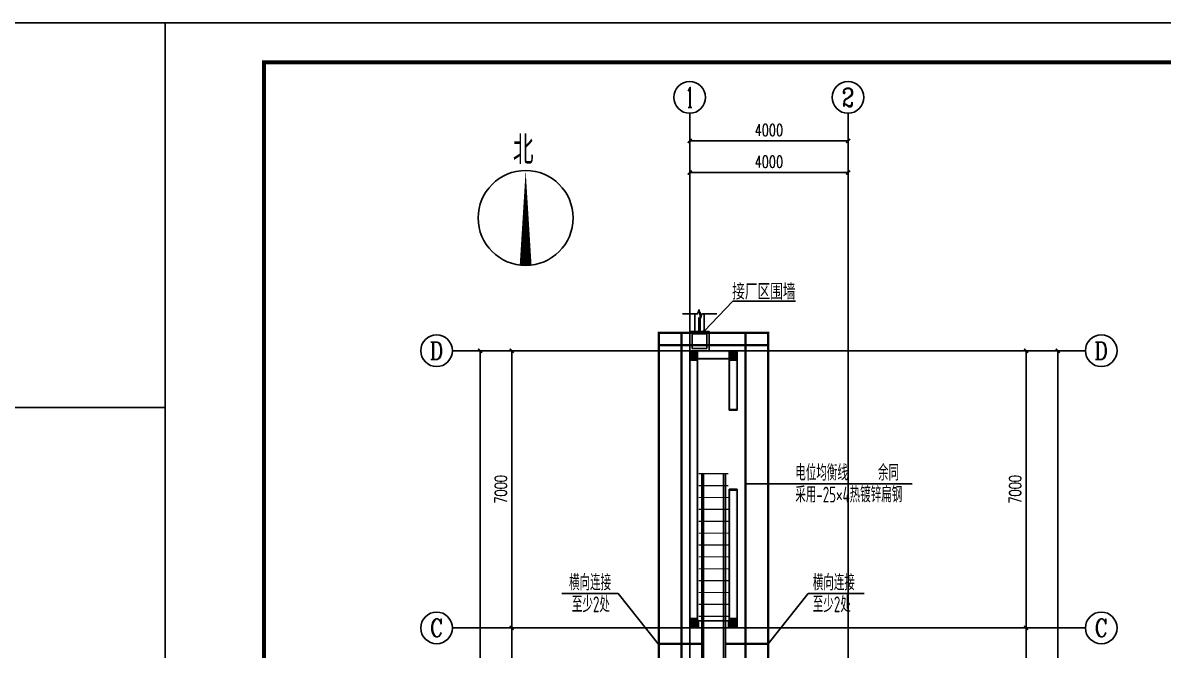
# Model space of a CAD drawing. Extents: x 5600590 to 5949977, y -428435 to -354779.
# Drawn here: x 5868237 to 5897062, y -386696 to -370848 of the extents above; entities that cross this region are included whole.
import ezdxf
from ezdxf.enums import TextEntityAlignment as Align

# ---------------------------------------------------------------- set-up
doc = ezdxf.new("R2010")
doc.units = 0
doc.header["$LTSCALE"] = 1000
doc.header["$MEASUREMENT"] = 0
doc.layers.get('0').update_dxf_attribs({"linetype": 'CONTINUOUS'})
doc.layers.get('Defpoints').update_dxf_attribs({"linetype": 'CONTINUOUS'})
for name, color, linetype in [('AXIS_TEXT', 7, 'CONTINUOUS'), ('PUB_HATCH', 8, 'CONTINUOUS'), ('PUB_TITLE', 4, 'CONTINUOUS'), ('WALL', 2, 'CONTINUOUS'), ('WIRE-接地', 4, 'CONTINUOUS'), ('建筑底图', 251, 'CONTINUOUS'), ('电气', 3, 'CONTINUOUS')]:
    doc.layers.add(name, color=color, linetype=linetype)
doc.styles.add('_HZTXT', font='txt.shx', dxfattribs={"width": 0.8, "bigfont": 'HZTXT.shx'})
doc.styles.add('_TCH_AXIS', font='COMPLEX', dxfattribs={"bigfont": 'GBCBIG'})
doc.styles.add('_TCH_DIM', font='SIMPLEX', dxfattribs={"bigfont": 'GBCBIG'})
doc.styles.add('_TCH_DIM_T3', font='SIMPLEX', dxfattribs={"width": 0.705882, "bigfont": 'GBCBIG'})
doc.styles.add('COMPLEX', font='COMPLEX')
doc.styles.add('SCEI', font='sceie.shx', dxfattribs={"width": 0.75, "bigfont": 'sceic.shx'})
doc.styles.add('TG_LINETYPE', font='SIMPLEX', dxfattribs={"width": 0.8, "height": 3, "bigfont": 'HZTXT'})
doc.linetypes.add('TG_接地', pattern='A,0.75,0,["/",TG_LINETYPE,S=0.05,R=-8.594367,X=-0.1,Y=-0.045],0.65,-0.13,0.13,-0.13', length=2)
doc.dimstyles.new('_TCH_ARCH&&100', dxfattribs={"dimtxt": 297.5, "dimasz": 100, "dimexe": 250, "dimexo": 300, "dimgap": 126.25, "dimtad": 1, "dimdec": 0, "dimzin": 0, "dimdsep": 46, "dimtxsty": '_TCH_DIM_T3', "dimblk": 'ARCHTICK', "dimcen": 0.09, "dimclrt": 7, "dimazin": 2, "dimtfac": 1, "dimtdec": 0, "dimtix": 1, "dimtmove": 2, "dimatfit": 3, "dimfxl": 0, "dimtolj": 1, "dimtzin": 0, "dimarcsym": 0})

# ---------------------------------------------------------------- blocks, each defined once
blk = doc.blocks.new('_AXISO')
blk.add_circle((0, 0), 0.5)
at = {"layer": 'AXIS_TEXT', "style": 'COMPLEX', "width": 1.041667}
blk.add_attdef('A', text='', height=0.56, dxfattribs=at).set_placement((-0.25, -0.28), (0.25, -0.28), align=Align.FIT)
blk = doc.blocks.new('_ArchTick')
at = {"color": 0, "linetype": 'ByBlock', "const_width": 0.4}
blk.add_lwpolyline([(-0.5, -0.5), (0.5, 0.5)], dxfattribs=at)
blk = doc.blocks.new('*D20')
at = {"layer": 'Defpoints', "color": 0, "transparency": 16777216}
for p in [(5889095, -373832), (5885095, -377132), (5889095, -377132)]:
    blk.add_point(p, dxfattribs=at)
at = {"layer": '建筑底图', "color": 0, "lineweight": -2, "transparency": 16777216}
for p, q in [((5885095, -376832), (5885095, -373582)), ((5885095, -373832), (5889095, -373832)), ((5889095, -376832), (5889095, -373582))]:
    blk.add_line(p, q, dxfattribs=at)
at = {"layer": '建筑底图', "color": 0, "lineweight": -2, "transparency": 16777216, "xscale": 100, "yscale": 100, "zscale": 100, "rotation": 180}
blk.add_blockref('_ArchTick', (5885095, -373832), dxfattribs=at)
at = {"layer": '建筑底图', "color": 0, "lineweight": -2, "transparency": 16777216, "xscale": 100, "yscale": 100, "zscale": 100}
blk.add_blockref('_ArchTick', (5889095, -373832), dxfattribs=at)
at = {"layer": '建筑底图', "color": 7, "transparency": 16777216, "insert": (5887095, -373557), "char_height": 297.5, "attachment_point": 5, "style": '_TCH_DIM_T3'}
blk.add_mtext('\\A1;4000', dxfattribs=at)
blk = doc.blocks.new('*D21')
at = {"layer": 'Defpoints', "color": 0, "transparency": 16777216}
for p in [(5889095, -374632), (5885095, -377132), (5889095, -377132)]:
    blk.add_point(p, dxfattribs=at)
at = {"layer": '建筑底图', "color": 0, "lineweight": -2, "transparency": 16777216}
for p, q in [((5885095, -376832), (5885095, -374382)), ((5889095, -376832), (5889095, -374382)), ((5885095, -374632), (5889095, -374632))]:
    blk.add_line(p, q, dxfattribs=at)
at = {"layer": '建筑底图', "color": 0, "lineweight": -2, "transparency": 16777216, "xscale": 100, "yscale": 100, "zscale": 100, "rotation": 180}
blk.add_blockref('_ArchTick', (5885095, -374632), dxfattribs=at)
at = {"layer": '建筑底图', "color": 0, "lineweight": -2, "transparency": 16777216, "xscale": 100, "yscale": 100, "zscale": 100}
blk.add_blockref('_ArchTick', (5889095, -374632), dxfattribs=at)
at = {"layer": '建筑底图', "color": 7, "transparency": 16777216, "insert": (5887095, -374357), "char_height": 297.5, "attachment_point": 5, "style": '_TCH_DIM_T3'}
blk.add_mtext('\\A1;4000', dxfattribs=at)
blk = doc.blocks.new('*D26')
at = {"layer": 'Defpoints', "color": 0, "transparency": 16777216}
for p in [(5879795, -379132), (5883095, -379132), (5883095, -401232)]:
    blk.add_point(p, dxfattribs=at)
at = {"layer": '建筑底图', "color": 0, "lineweight": -2, "transparency": 16777216}
for p, q in [((5882795, -379132), (5879545, -379132)), ((5879795, -401232), (5879795, -379132)), ((5882795, -401232), (5879545, -401232))]:
    blk.add_line(p, q, dxfattribs=at)
at = {"layer": '建筑底图', "color": 0, "lineweight": -2, "transparency": 16777216, "xscale": 100, "yscale": 100, "zscale": 100}
for p, rotation in [((5879795, -379132), 90), ((5879795, -401232), 270)]:
    blk.add_blockref('_ArchTick', p, dxfattribs=dict(at, rotation=rotation))
at = {"layer": '建筑底图', "color": 7, "transparency": 16777216, "insert": (5879520, -390182), "char_height": 297.5, "attachment_point": 5, "rotation": 90, "style": '_TCH_DIM_T3'}
blk.add_mtext('\\A1;22100', dxfattribs=at)
blk = doc.blocks.new('*D28')
at = {"layer": 'Defpoints', "color": 0, "transparency": 16777216}
for p in [(5880595, -386132), (5883095, -386132), (5883095, -395132)]:
    blk.add_point(p, dxfattribs=at)
at = {"layer": '建筑底图', "color": 0, "lineweight": -2, "transparency": 16777216}
for p, q in [((5882795, -386132), (5880345, -386132)), ((5880595, -395132), (5880595, -386132)), ((5882795, -395132), (5880345, -395132))]:
    blk.add_line(p, q, dxfattribs=at)
at = {"layer": '建筑底图', "color": 0, "lineweight": -2, "transparency": 16777216, "xscale": 100, "yscale": 100, "zscale": 100}
for p, rotation in [((5880595, -386132), 90), ((5880595, -395132), 270)]:
    blk.add_blockref('_ArchTick', p, dxfattribs=dict(at, rotation=rotation))
at = {"layer": '建筑底图', "color": 7, "transparency": 16777216, "insert": (5880320, -390632), "char_height": 297.5, "attachment_point": 5, "rotation": 90, "style": '_TCH_DIM_T3'}
blk.add_mtext('\\A1;9000', dxfattribs=at)
blk = doc.blocks.new('*D29')
at = {"layer": 'Defpoints', "color": 0, "transparency": 16777216}
for p in [(5880595, -379132), (5883095, -379132), (5883095, -386132)]:
    blk.add_point(p, dxfattribs=at)
at = {"layer": '建筑底图', "color": 0, "lineweight": -2, "transparency": 16777216}
for p, q in [((5882795, -379132), (5880345, -379132)), ((5880595, -386132), (5880595, -379132)), ((5882795, -386132), (5880345, -386132))]:
    blk.add_line(p, q, dxfattribs=at)
at = {"layer": '建筑底图', "color": 0, "lineweight": -2, "transparency": 16777216, "xscale": 100, "yscale": 100, "zscale": 100}
for p, rotation in [((5880595, -379132), 90), ((5880595, -386132), 270)]:
    blk.add_blockref('_ArchTick', p, dxfattribs=dict(at, rotation=rotation))
at = {"layer": '建筑底图', "color": 7, "transparency": 16777216, "insert": (5880320, -382632), "char_height": 297.5, "attachment_point": 5, "rotation": 90, "style": '_TCH_DIM_T3'}
blk.add_mtext('\\A1;7000', dxfattribs=at)
blk = doc.blocks.new('*D30')
at = {"layer": 'Defpoints', "color": 0, "transparency": 16777216}
for p in [(5891095, -379132), (5894395, -379132), (5891095, -401232)]:
    blk.add_point(p, dxfattribs=at)
at = {"layer": '建筑底图', "color": 0, "lineweight": -2, "transparency": 16777216}
for p, q in [((5891395, -379132), (5894645, -379132)), ((5894395, -401232), (5894395, -379132)), ((5891395, -401232), (5894645, -401232))]:
    blk.add_line(p, q, dxfattribs=at)
at = {"layer": '建筑底图', "color": 0, "lineweight": -2, "transparency": 16777216, "xscale": 100, "yscale": 100, "zscale": 100}
for p, rotation in [((5894395, -379132), 90), ((5894395, -401232), 270)]:
    blk.add_blockref('_ArchTick', p, dxfattribs=dict(at, rotation=rotation))
at = {"layer": '建筑底图', "color": 7, "transparency": 16777216, "insert": (5894120, -390182), "char_height": 297.5, "attachment_point": 5, "rotation": 90, "style": '_TCH_DIM_T3'}
blk.add_mtext('\\A1;22100', dxfattribs=at)
blk = doc.blocks.new('*D33')
at = {"layer": 'Defpoints', "color": 0, "transparency": 16777216}
for p in [(5891095, -386132), (5893595, -386132), (5891095, -395132)]:
    blk.add_point(p, dxfattribs=at)
at = {"layer": '建筑底图', "color": 0, "lineweight": -2, "transparency": 16777216}
for p, q in [((5891395, -386132), (5893845, -386132)), ((5893595, -395132), (5893595, -386132)), ((5891395, -395132), (5893845, -395132))]:
    blk.add_line(p, q, dxfattribs=at)
at = {"layer": '建筑底图', "color": 0, "lineweight": -2, "transparency": 16777216, "xscale": 100, "yscale": 100, "zscale": 100}
for p, rotation in [((5893595, -386132), 90), ((5893595, -395132), 270)]:
    blk.add_blockref('_ArchTick', p, dxfattribs=dict(at, rotation=rotation))
at = {"layer": '建筑底图', "color": 7, "transparency": 16777216, "insert": (5893320, -390632), "char_height": 297.5, "attachment_point": 5, "rotation": 90, "style": '_TCH_DIM_T3'}
blk.add_mtext('\\A1;9000', dxfattribs=at)
blk = doc.blocks.new('*D34')
at = {"layer": 'Defpoints', "color": 0, "transparency": 16777216}
for p in [(5891095, -379132), (5893595, -379132), (5891095, -386132)]:
    blk.add_point(p, dxfattribs=at)
at = {"layer": '建筑底图', "color": 0, "lineweight": -2, "transparency": 16777216}
for p, q in [((5891395, -379132), (5893845, -379132)), ((5893595, -386132), (5893595, -379132)), ((5891395, -386132), (5893845, -386132))]:
    blk.add_line(p, q, dxfattribs=at)
at = {"layer": '建筑底图', "color": 0, "lineweight": -2, "transparency": 16777216, "xscale": 100, "yscale": 100, "zscale": 100}
for p, rotation in [((5893595, -379132), 90), ((5893595, -386132), 270)]:
    blk.add_blockref('_ArchTick', p, dxfattribs=dict(at, rotation=rotation))
at = {"layer": '建筑底图', "color": 7, "transparency": 16777216, "insert": (5893320, -382632), "char_height": 297.5, "attachment_point": 5, "rotation": 90, "style": '_TCH_DIM_T3'}
blk.add_mtext('\\A1;7000', dxfattribs=at)
blk = doc.blocks.new('_FZH')
blk.add_lwpolyline([(-0.5, -0.5), (0.5, -0.5), (0.5, 0.5), (-0.5, 0.5)], close=True)
at = {"layer": 'PUB_HATCH'}
blk.add_solid([(-0.5, -0.5), (0.5, -0.5), (-0.5, 0.5), (0.5, 0.5)], dxfattribs=at)

msp = doc.modelspace()

# ---------------------------------------------------------------- hatches: boundary and pattern name
at = {"layer": '建筑底图'}
for points in [[(5885094.9, -379132.4), (5885094.9, -379372.4), (5885134.9, -379332.4), (5885134.9, -379172.4)], [(5885294.9, -379132.4), (5885094.9, -379132.4), (5885134.9, -379172.4), (5885254.9, -379172.4)], [(5885294.9, -379372.4), (5885294.9, -379132.4), (5885254.9, -379172.4), (5885254.9, -379332.4)], [(5885294.9, -379132.4), (5885294.9, -379172.4), (5886094.9, -379172.4), (5886094.9, -379132.4)], [(5885294.9, -379292.4), (5885294.9, -379332.4), (5886094.9, -379332.4), (5886094.9, -379292.4)], [(5886094.9, -379132.4), (5886094.9, -379372.4), (5886134.9, -379332.4), (5886134.9, -379172.4)], [(5886294.9, -379132.4), (5886094.9, -379132.4), (5886134.9, -379172.4), (5886254.9, -379172.4)], [(5886294.9, -379372.4), (5886294.9, -379132.4), (5886254.9, -379172.4), (5886254.9, -379332.4)], [(5885094.9, -379372.4), (5885294.9, -379372.4), (5885254.9, -379332.4), (5885134.9, -379332.4)], [(5885094.9, -385892.4), (5885134.9, -385892.4), (5885134.9, -379372.4), (5885094.9, -379372.4)], [(5885254.9, -385892.4), (5885294.9, -385892.4), (5885294.9, -379372.4), (5885254.9, -379372.4)], [(5886094.9, -379372.4), (5886294.9, -379372.4), (5886254.9, -379332.4), (5886134.9, -379332.4)], [(5886134.9, -379372.4), (5886094.9, -379372.4), (5886094.9, -380632.4), (5886134.9, -380632.4)], [(5886294.9, -379372.4), (5886254.9, -379372.4), (5886254.9, -380632.4), (5886294.9, -380632.4)], [(5886294.9, -380632.4), (5886294.9, -380592.4), (5886094.9, -380592.4), (5886094.9, -380632.4)], [(5886094.9, -385892.4), (5886134.9, -385892.4), (5886134.9, -382632.1), (5886094.9, -382632.1)], [(5886294.9, -382632.1), (5886094.9, -382632.1), (5886094.9, -382672.1), (5886294.9, -382672.1)], [(5886254.9, -385892.4), (5886294.9, -385892.4), (5886294.9, -382632.1), (5886254.9, -382632.1)], [(5885094.9, -385892.4), (5885094.9, -386132.4), (5885134.9, -386092.4), (5885134.9, -385932.4)], [(5885294.9, -385892.4), (5885094.9, -385892.4), (5885134.9, -385932.4), (5885254.9, -385932.4)], [(5885294.9, -386132.4), (5885294.9, -385892.4), (5885254.9, -385932.4), (5885254.9, -386092.4)], [(5886094.9, -385892.4), (5886094.9, -386132.4), (5886134.9, -386092.4), (5886134.9, -385932.4)], [(5886294.9, -385892.4), (5886094.9, -385892.4), (5886134.9, -385932.4), (5886254.9, -385932.4)], [(5886294.9, -386132.4), (5886294.9, -385892.4), (5886254.9, -385932.4), (5886254.9, -386092.4)], [(5885094.9, -386132.4), (5885294.9, -386132.4), (5885254.9, -386092.4), (5885134.9, -386092.4)], [(5886094.9, -386132.4), (5886294.9, -386132.4), (5886254.9, -386092.4), (5886134.9, -386092.4)]]:
    msp.add_hatch(color=256, dxfattribs=at).paths.add_polyline_path(points)

# ---------------------------------------------------------------- linework, layer by layer
at = {"layer": 'PUB_TITLE', "color": 4}
msp.add_lwpolyline([(5871836.3, -412847.7), (5931236.3, -412847.7), (5931236.3, -370847.7), (5871836.3, -370847.7)], close=True, dxfattribs=at)
at = {"layer": 'PUB_TITLE', "color": 4, "const_width": 100}
msp.add_lwpolyline([(5874336.3, -411847.7), (5930236.3, -411847.7), (5930236.3, -371847.7), (5874336.3, -371847.7)], close=True, dxfattribs=at)
at = {"layer": 'WALL', "color": 1, "ltscale": 10}
msp.add_lwpolyline([(5859104.6, -370847.7), (5871836.3, -370847.7), (5871836.3, -380562.8), (5859104.6, -380562.8)], close=True, dxfattribs=at)
at = {"layer": 'WIRE-接地', "linetype": 'TG_接地', "const_width": 60}
for points in [[(5885057.7, -394955.9), (5884313.1, -394955.9), (5884313.1, -378677.3), (5887076.2, -378677.3), (5887076.2, -394955.9)], [(5884887, -394955.9), (5884887, -378677.3)], [(5886502.3, -394955.9), (5886502.3, -378677.3)], [(5884313.1, -378992.4), (5887076.2, -378992.4)], [(5885396.5, -386533.8), (5884313.1, -386533.8)], [(5885996.5, -386533.8), (5887076.2, -386533.8)]]:
    msp.add_lwpolyline(points, dxfattribs=at)
at = {"layer": '建筑底图'}
for p, q in [((5885094.9, -377132.4), (5885094.9, -373132.4)), ((5889094.9, -377132.4), (5889094.9, -373132.4)), ((5885094.9, -377132.4), (5885094.9, -403132.4)), ((5889094.9, -377132.4), (5889094.9, -403132.4)), ((5885459.9, -378641, -2.2), (5886186.5, -377878.4, -2.2)), ((5886186.5, -377878.4, -2.2), (5887768.6, -377878.4, -2.2)), ((5885354.9, -378642.4), (5885354.9, -378160.2)), ((5885219.9, -378642.4), (5885219.9, -378201.9)), ((5885324.9, -378642.4), (5885324.9, -378295.3)), ((5885459.9, -378642.4), (5885459.9, -378201.9)), ((5883094.9, -379132.4), (5879094.9, -379132.4)), ((5883094.9, -379132.4), (5891094.9, -379132.4)), ((5886094.9, -379132.4), (5885294.9, -379132.4)), ((5891094.9, -379132.4), (5895094.9, -379132.4)), ((5885094.9, -379372.4), (5885094.9, -385892.4)), ((5886094.9, -379332.4), (5885294.9, -379332.4)), ((5885294.9, -379372.4), (5885294.9, -385892.4)), ((5886094.9, -379372.4), (5886094.9, -380632.4)), ((5886294.9, -379372.4), (5886294.9, -380632.4)), ((5886294.9, -380632.4), (5886094.9, -380632.4)), ((5885446.5, -392532.4), (5885446.5, -382239.4)), ((5885946.5, -392532.4), (5885946.5, -382239.4)), ((5885996.5, -392532.4), (5885996.5, -382239.4)), ((5886094.9, -382632.1), (5886094.9, -385892.4)), ((5886294.9, -382632.1), (5886094.9, -382632.1)), ((5886294.9, -382632.1), (5886294.9, -385892.4)), ((5883094.9, -386132.4), (5879094.9, -386132.4)), ((5883094.9, -386132.4), (5891094.9, -386132.4)), ((5891094.9, -386132.4), (5895094.9, -386132.4))]:
    msp.add_line(p, q, dxfattribs=at)
msp.add_lwpolyline([(5880947, -376976.9, 300, 0, 0), (5880947, -374576.9, 0, 0, 0)], format="xyseb", dxfattribs=at)
at = {"layer": '建筑底图', "elevation": -2.2}
msp.add_lwpolyline([(5885781.3, -378201.9), (5885404.3, -378201.9), (5885366.1, -378306.9), (5885329.1, -378096.9), (5885291.8, -378201.9), (5884914.8, -378201.9)], dxfattribs=at)
at = {"layer": '建筑底图'}
for points in [[(5885584.9, -379132.4), (5885584.9, -378642.4), (5885094.9, -378642.4), (5885094.9, -379132.4)], [(5885524.9, -379072.4), (5885524.9, -378702.4), (5885154.9, -378702.4), (5885154.9, -379072.4)], [(5885319, -386132.4), (5885319, -385955.3), (5886070.9, -385955.3), (5886070.9, -386132.4)]]:
    msp.add_lwpolyline(points, close=True, dxfattribs=at)
at = {"layer": '建筑底图', "const_width": 40, "elevation": -2.2}
msp.add_lwpolyline([(5885440.2, -378644.4, 1), (5885479.6, -378637.6, 1)], format="xyb", close=True, dxfattribs=at)
at = {"layer": '建筑底图', "const_width": 30}
for points in [[(5885321.5, -382239.4), (5886071.5, -382239.4)], [(5885321.5, -382539.4), (5886071.5, -382539.4)], [(5885321.5, -382839.4), (5886071.5, -382839.4)], [(5885321.5, -383139.4), (5886071.5, -383139.4)], [(5885321.5, -383439.4), (5886071.5, -383439.4)], [(5885321.5, -383739.4), (5886071.5, -383739.4)], [(5885321.5, -384039.4), (5886071.5, -384039.4)], [(5885321.5, -384339.4), (5886071.5, -384339.4)], [(5885321.5, -384639.4), (5886071.5, -384639.4)], [(5885321.5, -384939.4), (5886071.5, -384939.4)], [(5885321.5, -385239.4), (5886071.5, -385239.4)], [(5885321.5, -385539.4), (5886071.5, -385539.4)], [(5885321.5, -385839.4), (5886071.5, -385839.4)]]:
    msp.add_lwpolyline(points, dxfattribs=at)
at = {"layer": '建筑底图'}
msp.add_lwpolyline([(5885396.5, -382239.4), (5885396.5, -392532.4)], dxfattribs=at)
msp.add_circle((5880947, -375776.9), 1200, dxfattribs=at)
at = {"layer": '电气', "color": 6, "linetype": 'Continuous'}
for p, q in [((5886502.3, -382490.9), (5890713.8, -382490.9)), ((5883286, -385264.6), (5881864.3, -385264.6)), ((5884293.6, -386533.8), (5883286, -385264.6)), ((5887076.2, -386533.8), (5888083.9, -385264.6)), ((5888083.9, -385264.6), (5889505.5, -385264.6))]:
    msp.add_line(p, q, dxfattribs=at)

# ---------------------------------------------------------------- block references
at = {"layer": '建筑底图'}
ref = msp.add_blockref('_AXISO', (5885094.9, -372732.4), dxfattribs=dict(at, xscale=800, yscale=800, zscale=800))
ref.add_attrib('A', '1', dxfattribs={"layer": 'AXIS_TEXT', "color": 0, "height": 514.7, "style": '_TCH_AXIS'}).set_placement((5884984.6, -372989.7), (5885205.2, -372989.7), align=Align.FIT)
ref = msp.add_blockref('_AXISO', (5889094.9, -372732.4), dxfattribs=dict(at, xscale=800, yscale=800, zscale=800))
ref.add_attrib('A', '2', dxfattribs={"layer": 'AXIS_TEXT', "color": 0, "height": 465.9, "style": '_TCH_AXIS'}).set_placement((5888939.6, -372965.3), (5889250.2, -372965.3), align=Align.FIT)
ref = msp.add_blockref('_AXISO', (5878694.9, -379132.4), dxfattribs=dict(at, xscale=800, yscale=800, zscale=800))
ref.add_attrib('A', 'D', dxfattribs={"layer": 'AXIS_TEXT', "color": 0, "height": 435.3, "style": '_TCH_AXIS'}).set_placement((5878518.8, -379350), (5878871.1, -379350), align=Align.FIT)
ref = msp.add_blockref('_AXISO', (5895494.9, -379132.4), dxfattribs=dict(at, xscale=800, yscale=800, zscale=800))
ref.add_attrib('A', 'D', dxfattribs={"layer": 'AXIS_TEXT', "color": 0, "height": 435.3, "style": '_TCH_AXIS'}).set_placement((5895318.8, -379350), (5895671.1, -379350), align=Align.FIT)
at = {"layer": '建筑底图', "rotation": 270}
for p, xscale, yscale, zscale in [((5885194.9, -379252.4), 239.999999793712, 199.9999999925494, 199.9999999925494), ((5886194.9, -379252.4), 240, 200.0000000037253, 200.0000000037253), ((5885194.9, -386012.4), 240, 200, 200), ((5886194.9, -386012.4), 239.9999998728745, 200.0000000018626, 200.0000000018626)]:
    msp.add_blockref('_FZH', p, dxfattribs=dict(at, xscale=xscale, yscale=yscale, zscale=zscale))
at = {"layer": '建筑底图'}
ref = msp.add_blockref('_AXISO', (5878694.9, -386132.4), dxfattribs=dict(at, xscale=800, yscale=800, zscale=800))
ref.add_attrib('A', 'C', dxfattribs={"layer": 'AXIS_TEXT', "color": 0, "height": 455.7, "style": '_TCH_AXIS'}).set_placement((5878532.2, -386360.2), (5878857.7, -386360.2), align=Align.FIT)
ref = msp.add_blockref('_AXISO', (5895494.9, -386132.4), dxfattribs=dict(at, xscale=800, yscale=800, zscale=800))
ref.add_attrib('A', 'C', dxfattribs={"layer": 'AXIS_TEXT', "color": 0, "height": 455.7, "style": '_TCH_AXIS'}).set_placement((5895332.2, -386360.2), (5895657.7, -386360.2), align=Align.FIT)

# ---------------------------------------------------------------- texts
at = {"layer": '建筑底图', "style": '_TCH_DIM'}
msp.add_text('北', height=723.4, dxfattribs=at).set_placement((5880625.7, -374423.1))
at = {"layer": '建筑底图', "style": '_HZTXT', "width": 0.8}
msp.add_text('接厂区围墙', height=400, dxfattribs=at).set_placement((5886168.9, -377840, -2.2))
at = {"layer": '电气', "color": 6, "linetype": 'Continuous', "style": 'SCEI', "width": 0.7}
for s, p in [('电位均衡线     余同', (5887762.7, -382411.5)), ('采用-25×4热镀锌扁钢', (5887762.7, -382964.3)), ('横向连接', (5882043.2, -385185.2)), ('横向连接', (5888204.5, -385185.2)), ('至少2处', (5882116.6, -385738)), ('至少2处', (5888204.5, -385738))]:
    msp.add_text(s, height=400, dxfattribs=at).set_placement(p)

# ---------------------------------------------------------------- dimensions: what is measured, and where the dimension line sits
at = {"layer": '建筑底图'}
for p1, p2, distance, picture, middle in [((5885094.9, -377132.4), (5889094.9, -377132.4), 3300, '*D20', (5887094.9, -373557.4)), ((5885094.9, -377132.4), (5889094.9, -377132.4), 2500, '*D21', (5887094.9, -374357.4)), ((5883094.9, -401232.4), (5883094.9, -379132.4), 3300, '*D26', (5879519.9, -390182.4)), ((5883094.9, -386132.4), (5883094.9, -379132.4), 2500, '*D29', (5880319.9, -382632.4)), ((5891094.9, -401232.4), (5891094.9, -379132.4), -3300, '*D30', (5894119.9, -390182.4)), ((5891094.9, -386132.4), (5891094.9, -379132.4), -2500, '*D34', (5893319.9, -382632.4)), ((5883094.9, -395132.4), (5883094.9, -386132.4), 2500, '*D28', (5880319.9, -390632.4)), ((5891094.9, -395132.4), (5891094.9, -386132.4), -2500, '*D33', (5893319.9, -390632.4))]:
    dim = msp.add_aligned_dim(p1=p1, p2=p2, distance=distance, dimstyle='_TCH_ARCH&&100', dxfattribs=at)
    dim.commit()
    dim.dimension.update_dxf_attribs({"geometry": picture, "text_midpoint": middle})

doc.saveas('drawing.dxf')
